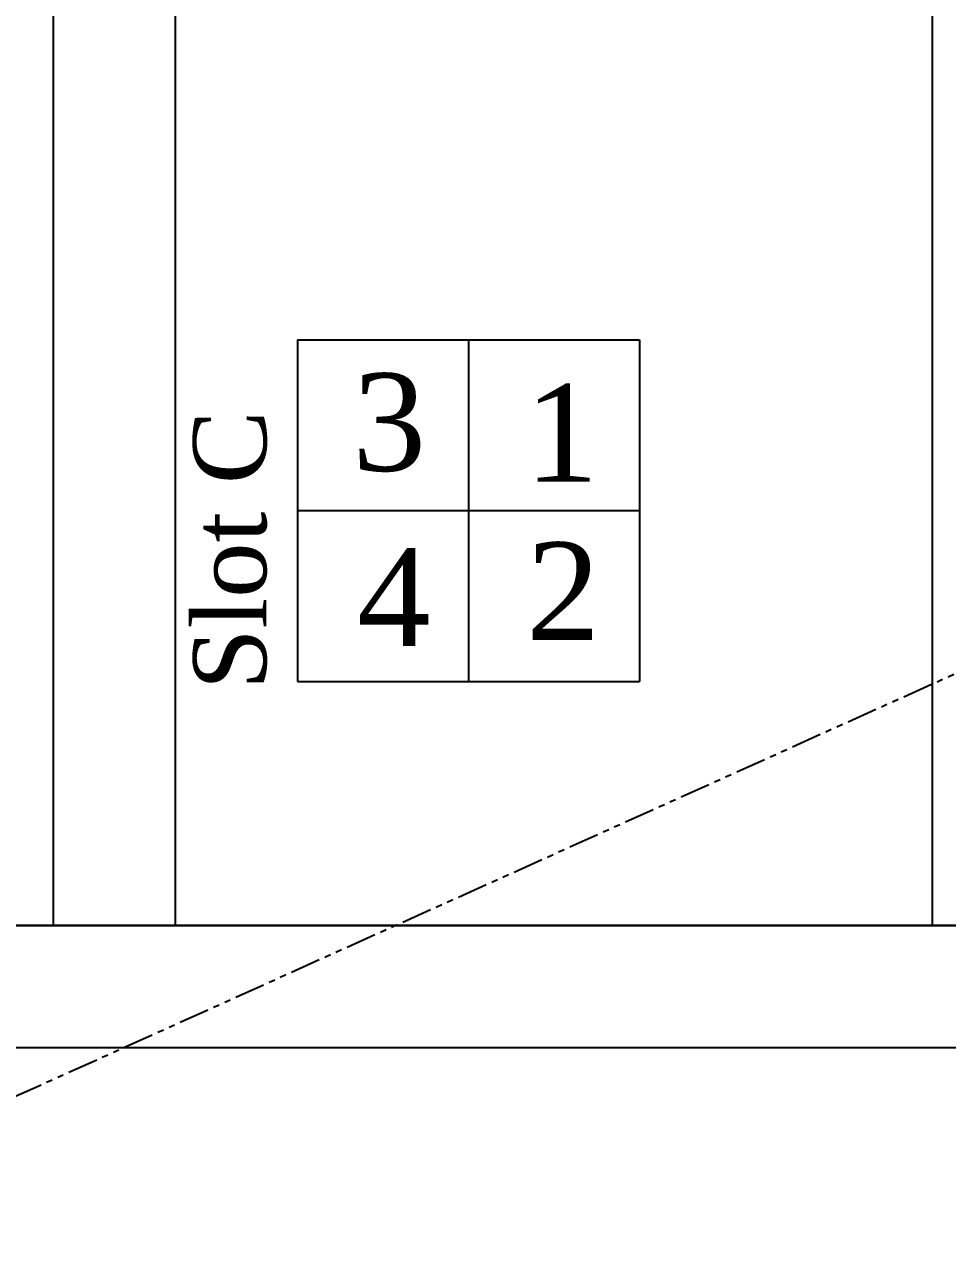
# Model space of a CAD drawing. Header units: centimetres. Extents: x 1 to 9408, y 0 to 2433.
# Drawn here: x 8885.93 to 8904.83, y 2335.45 to 2360.51 of the extents above; entities that cross this region are included whole.
import ezdxf

# ---------------------------------------------------------------- set-up
doc = ezdxf.new("R2010")
doc.units = ezdxf.units.CM
doc.header["$MEASUREMENT"] = 0
doc.linetypes.add('PHANTOM2', pattern=[1.25, 0.625, -0.125, 0.125, -0.125, 0.125, -0.125])
doc.layers.add('comment', color=131, linetype='Continuous')
doc.layers.add('tamhoatDongRobot', color=2, linetype='PHANTOM2', transparency=0.5)
doc.styles.add('comment', font='times.ttf', dxfattribs={"height": 1.5})
doc.styles.get("Standard").update_dxf_attribs({"font": 'times.ttf', "height": 2})

msp = doc.modelspace()

# ---------------------------------------------------------------- linework, layer by layer
for p, q in [((8904.52307, 2342.05052), (8904.52307, 2417.05052)), ((8886.52307, 2342.05052), (8886.52307, 2387.05052)), ((8889.02307, 2342.05052), (8889.02307, 2387.05052)), ((8891.52307, 2354.05052), (8898.52307, 2354.05052)), ((8891.52307, 2354.05052), (8891.52307, 2347.05052)), ((8895.02307, 2354.05052), (8895.02307, 2347.05052)), ((8898.52307, 2354.05052), (8898.52307, 2347.05052)), ((8891.52307, 2350.55052), (8898.52307, 2350.55052)), ((8891.52307, 2347.05052), (8898.52307, 2347.05052)), ((8930.52307, 2342.05052), (8869.52307, 2342.05052)), ((8867.02307, 2339.55052), (8907.02307, 2339.55052))]:
    msp.add_line(p, q)
msp.add_lwpolyline([(8867.02307, 2419.55052), (8867.02307, 2339.55052), (8933.02307, 2339.55052), (8933.02307, 2419.55052)], close=True)
msp.add_lwpolyline([(8916.02307, 2417.05052), (8869.52307, 2417.05052), (8869.52307, 2342.05052), (8930.52307, 2342.05052), (8930.52307, 2417.05052), (8924.52307, 2417.05052)])
at = {"layer": 'tamhoatDongRobot'}
msp.add_line((8878.85782, 2335.45179), (8913.52307, 2351.05052), dxfattribs=at)
for centre, radius, start, end in [((8913.62992, 2351.05052), 38.0476, 71.083112, 204.160845), ((8913.52307, 2351.05052), 38.01316, 108.730307, 204.226872)]:
    msp.add_arc(centre, radius, start, end, dxfattribs=at)

# ---------------------------------------------------------------- texts
for s, p in [('3', (8892.64404, 2351.36649)), ('1', (8896.17524, 2351.14409)), ('2', (8896.20704, 2347.90322)), ('4', (8892.73947, 2347.77612))]:
    msp.add_text(s, height=2).set_placement(p)
at = {"layer": 'comment', "insert": (8889.38108, 2346.87544), "char_height": 1.5, "attachment_point": 1, "rotation": 90, "style": 'comment'}
msp.add_mtext_dynamic_manual_height_columns('Slot C', width=9.4994442, gutter_width=3, heights=[0], dxfattribs=at)

doc.saveas('drawing.dxf')
